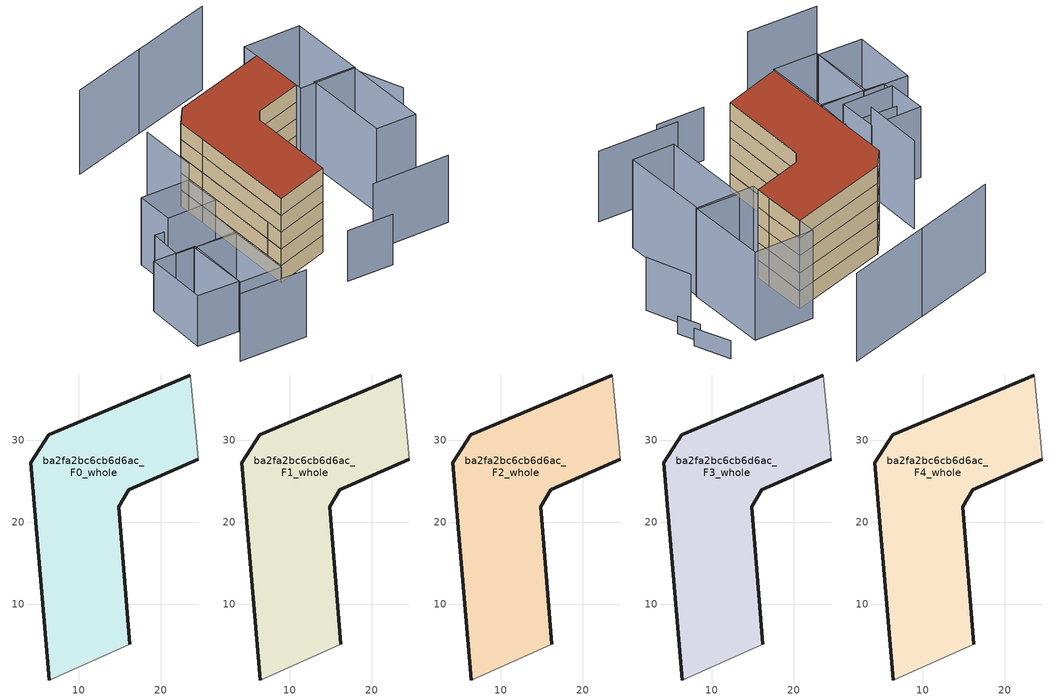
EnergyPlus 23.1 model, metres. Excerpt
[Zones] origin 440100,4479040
ba2fa2bc6cb6d6ac_F0_whole
 floor ground (EU_floor_Construction): 23.57,37.94 24.32,30.4 24.57,27.65 16.07,23.96 14.83,21.86 16.21,5.14 6.39,0.76 4.61,21.45 4.11,27.23 6.32,30.65 z0
 wall outside (EU_wall_Construction): 16.21,5.14 14.83,21.86 16.07,23.96 24.57,27.65 / 23.57,37.94 6.32,30.65 4.11,27.23 4.61,21.45 6.39,0.76 z0:3
 wall adiabatic (EU_wall_Construction): 6.39,0.76 16.21,5.14 / 24.57,27.65 24.32,30.4 23.57,37.94 z0:3
ba2fa2bc6cb6d6ac_F1_whole
 floor to ba2fa2bc6cb6d6ac_F0_whole (EU_floor_Construction): 23.57,37.94 24.32,30.4 24.57,27.65 16.07,23.96 14.83,21.86 16.21,5.14 6.39,0.76 4.61,21.45 4.11,27.23 6.32,30.65 z3
 wall outside (EU_wall_Construction): 16.21,5.14 14.83,21.86 16.07,23.96 24.57,27.65 / 23.57,37.94 6.32,30.65 4.11,27.23 4.61,21.45 6.39,0.76 z3:6
 wall adiabatic (EU_wall_Construction): 6.39,0.76 16.21,5.14 / 24.57,27.65 24.32,30.4 23.57,37.94 z3:6
ba2fa2bc6cb6d6ac_F2_whole
 floor to ba2fa2bc6cb6d6ac_F1_whole (EU_floor_Construction): 23.57,37.94 24.32,30.4 24.57,27.65 16.07,23.96 14.83,21.86 16.21,5.14 6.39,0.76 4.61,21.45 4.11,27.23 6.32,30.65 z6
 wall outside (EU_wall_Construction): 16.21,5.14 14.83,21.86 16.07,23.96 24.57,27.65 / 23.57,37.94 6.32,30.65 4.11,27.23 4.61,21.45 6.39,0.76 z6:9
 wall adiabatic (EU_wall_Construction): 6.39,0.76 16.21,5.14 / 24.57,27.65 24.32,30.4 23.57,37.94 z6:9
ba2fa2bc6cb6d6ac_F3_whole
 floor to ba2fa2bc6cb6d6ac_F2_whole (EU_floor_Construction): 23.57,37.94 24.32,30.4 24.57,27.65 16.07,23.96 14.83,21.86 16.21,5.14 6.39,0.76 4.61,21.45 4.11,27.23 6.32,30.65 z9
 wall outside (EU_wall_Construction): 16.21,5.14 14.83,21.86 16.07,23.96 24.57,27.65 / 23.57,37.94 6.32,30.65 4.11,27.23 4.61,21.45 6.39,0.76 z9:12
 wall adiabatic (EU_wall_Construction): 6.39,0.76 16.21,5.14 / 24.57,27.65 24.32,30.4 23.57,37.94 z9:12
ba2fa2bc6cb6d6ac_F4_whole
 floor to ba2fa2bc6cb6d6ac_F3_whole (EU_floor_Construction): 23.57,37.94 24.32,30.4 24.57,27.65 16.07,23.96 14.83,21.86 16.21,5.14 6.39,0.76 4.61,21.45 4.11,27.23 6.32,30.65 z12
 wall outside (EU_wall_Construction): 16.21,5.14 14.83,21.86 16.07,23.96 24.57,27.65 / 23.57,37.94 6.32,30.65 4.11,27.23 4.61,21.45 6.39,0.76 z12:15
 wall adiabatic (EU_wall_Construction): 6.39,0.76 16.21,5.14 / 24.57,27.65 24.32,30.4 23.57,37.94 z12:15
 roof outside (EU_roof_Construction): 16.21,5.14 14.83,21.86 16.07,23.96 24.57,27.65 24.32,30.4 23.57,37.94 6.32,30.65 4.11,27.23 4.61,21.45 6.39,0.76 z15
shading: -10.15,-15.49 1.95,-14.46 / 22.98,1.67 36.92,2.98 / -0.79,16.56 -0.14,9.53 / -0.14,9.53 -8.78,8.73 / -8.78,8.73 -9.42,15.76 / -9.42,15.76 -0.79,16.56 z0:12; 15.36,-3.94 23.64,-3.23 / 6.1,4.29 16.21,5.14 / 43,27.2 39.69,34.46 / -13.67,-8.59 -14.45,3.35 / -14.45,3.35 -6.89,3.84 / -6.89,3.84 -6.11,-8.09 / -6.11,-8.09 -13.67,-8.59 / 0.32,4.3 1.42,-7.81 / 1.42,-7.81 -6.12,-8.49 / -6.12,-8.49 -7.21,3.62 / -7.21,3.62 0.32,4.3 / 0.36,3.94 -10.39,3.49 / -10.39,3.49 -10.65,9.69 / -10.65,9.69 0.1,10.14 / 0.1,10.14 0.36,3.94 z0:9; -1.67,27.42 -0.78,16.45 / 23.53,54.39 9.12,48.47 / 9.24,48.55 -4.59,42.84 / 28.94,10.85 27.46,27.16 / 27.46,27.16 34.68,27.82 / 34.68,27.82 36.17,11.51 / 36.17,11.51 28.94,10.85 / 24.7,26.55 23.26,41.12 / 23.26,41.12 33.42,42.13 / 33.42,42.13 34.86,27.55 / 34.86,27.55 24.7,26.55 z0:15; 42.24,35.01 40.52,38.55 / 41.8,39.06 38.97,44.69 z0:3
[Building]
EU S2 Campaign: North Axis=0; Terrain=City; Solar Distribution=FullExterior
[Site:Location]
Madrid: Latitude=40.5; Longitude=-3.5; Time Zone=1; Elevation=609
[SizingPeriod:WeatherFileDays]
AnnualSizingPeriod: Begin Month=1; Begin Day of Month=1; End Month=12; End Day of Month=31; Day of Week for Start Day=Monday; Use Weather File Daylight Saving Period=No; Use Weather File Rain and Snow Indicators=No
[MATERIAL]
EU_InternalMass_Material: Roughness=MediumRough; Thickness=0.1; Conductivity=1; Density=1800; Specific Heat=900; Thermal Absorptance=0.9; Solar Absorptance=0.7; Visible Absorptance=0.7
[MATERIAL:NOMASS] Roughness=MediumRough; Thermal Absorptance=0.9; Solar Absorptance=0.7; Visible Absorptance=0.7
Name | Thermal Resistance
EU_wall_NoMass | 0.609216
EU_roof_NoMass | 0.513268
EU_floor_NoMass | 0.568163
[CONSTRUCTION]
EU_wall_Construction: EU_wall_NoMass
EU_roof_Construction: EU_roof_NoMass
EU_floor_Construction: EU_floor_NoMass
EU_InternalMass_Construction: EU_InternalMass_Material
[ZONE] Type=1; Multiplier=1; Ceiling Height=autocalculate; Volume=1194.97; Floor Area=autocalculate; Part of Total Floor Area=Yes
ba2fa2bc6cb6d6ac_F0_whole; ba2fa2bc6cb6d6ac_F1_whole; ba2fa2bc6cb6d6ac_F2_whole; ba2fa2bc6cb6d6ac_F3_whole; ba2fa2bc6cb6d6ac_F4_whole
[INTERNALMASS] Construction=EU_InternalMass_Construction; Surface Area=398.324
Name | Zone or ZoneList
ba2fa2bc6cb6d6ac_F0_whole_EU_InternalMass | ba2fa2bc6cb6d6ac_F0_whole
ba2fa2bc6cb6d6ac_F1_whole_EU_InternalMass | ba2fa2bc6cb6d6ac_F1_whole
ba2fa2bc6cb6d6ac_F2_whole_EU_InternalMass | ba2fa2bc6cb6d6ac_F2_whole
ba2fa2bc6cb6d6ac_F3_whole_EU_InternalMass | ba2fa2bc6cb6d6ac_F3_whole
ba2fa2bc6cb6d6ac_F4_whole_EU_InternalMass | ba2fa2bc6cb6d6ac_F4_whole
[OTHEREQUIPMENT] Fuel Type=Electricity; Design Level Calculation Method=Watts/Area; Power per Zone Floor Area=1; Fraction Latent=0; Fraction Radiant=0; Fraction Lost=0; Carbon Dioxide Generation Rate=0; EndUse Subcategory=EU_Step8_InternalGains
Name | Zone or ZoneList or Space or SpaceList | Schedule
EU_Step8_InternalGain_ba2fa2bc6cb6d6ac_F0_whole_f000 | ba2fa2bc6cb6d6ac_F0_whole | EU_Step8_GainSchedule_ba2fa2bc6cb6d6ac_F0_whole_f000
EU_Step8_InternalGain_ba2fa2bc6cb6d6ac_F1_whole_f000 | ba2fa2bc6cb6d6ac_F1_whole | EU_Step8_GainSchedule_ba2fa2bc6cb6d6ac_F1_whole_f000
EU_Step8_InternalGain_ba2fa2bc6cb6d6ac_F2_whole_f000 | ba2fa2bc6cb6d6ac_F2_whole | EU_Step8_GainSchedule_ba2fa2bc6cb6d6ac_F2_whole_f000
EU_Step8_InternalGain_ba2fa2bc6cb6d6ac_F3_whole_f000 | ba2fa2bc6cb6d6ac_F3_whole | EU_Step8_GainSchedule_ba2fa2bc6cb6d6ac_F3_whole_f000
EU_Step8_InternalGain_ba2fa2bc6cb6d6ac_F4_whole_f000 | ba2fa2bc6cb6d6ac_F4_whole | EU_Step8_GainSchedule_ba2fa2bc6cb6d6ac_F4_whole_f000
[ZONEVENTILATION:DESIGNFLOWRATE] Schedule=EU_AlwaysOn; Design Flow Rate Calculation Method=AirChanges/Hour; Air Changes per Hour=0.752966; Ventilation Type=Natural; Fan Pressure Rise=0; Fan Total Efficiency=1; Constant Term Coefficient=1; Temperature Term Coefficient=0; Velocity Term Coefficient=0; Velocity Squared Term Coefficient=0; Minimum Indoor Temperature=-100; Maximum Indoor Temperature=100; Delta Temperature=-100; Minimum Outdoor Temperature=-100; Maximum Outdoor Temperature=100; Maximum Wind Speed=40
Name | Zone or ZoneList or Space or SpaceList
EU_ConstantAir_ba2fa2bc6cb6d6ac_F0_whole | ba2fa2bc6cb6d6ac_F0_whole
EU_ConstantAir_ba2fa2bc6cb6d6ac_F1_whole | ba2fa2bc6cb6d6ac_F1_whole
EU_ConstantAir_ba2fa2bc6cb6d6ac_F2_whole | ba2fa2bc6cb6d6ac_F2_whole
EU_ConstantAir_ba2fa2bc6cb6d6ac_F3_whole | ba2fa2bc6cb6d6ac_F3_whole
EU_ConstantAir_ba2fa2bc6cb6d6ac_F4_whole | ba2fa2bc6cb6d6ac_F4_whole
[HVACTEMPLATE:THERMOSTAT] Constant Heating Setpoint=20; Constant Cooling Setpoint=50
EU_HeatOnly_ba2fa2bc6cb6d6ac_F0_whole; EU_HeatOnly_ba2fa2bc6cb6d6ac_F1_whole; EU_HeatOnly_ba2fa2bc6cb6d6ac_F2_whole; EU_HeatOnly_ba2fa2bc6cb6d6ac_F3_whole; EU_HeatOnly_ba2fa2bc6cb6d6ac_F4_whole
[HVACTEMPLATE:ZONE:IDEALLOADSAIRSYSTEM] System Availability Schedule=EU_AlwaysOn; Maximum Heating Supply Air Temperature=50; Minimum Cooling Supply Air Temperature=13; Maximum Heating Supply Air Humidity Ratio=0.0156; Minimum Cooling Supply Air Humidity Ratio=0.0077; Heating Limit=NoLimit; Cooling Limit=NoLimit; Heating Availability Schedule=EU_AlwaysOn; Cooling Availability Schedule=EU_CoolingOff; Dehumidification Control Type=ConstantSensibleHeatRatio; Cooling Sensible Heat Ratio=0.7; Dehumidification Setpoint=60; Humidification Control Type=None; Humidification Setpoint=30; Outdoor Air Method=None; Outdoor Air Flow Rate per Person=0.00944; Outdoor Air Flow Rate per Zone Floor Area=0; Outdoor Air Flow Rate per Zone=0; Demand Controlled Ventilation Type=None; Outdoor Air Economizer Type=NoEconomizer; Heat Recovery Type=None; Sensible Heat Recovery Effectiveness=0.7; Latent Heat Recovery Effectiveness=0.65
Name | Template Thermostat
ba2fa2bc6cb6d6ac_F0_whole | EU_HeatOnly_ba2fa2bc6cb6d6ac_F0_whole
ba2fa2bc6cb6d6ac_F1_whole | EU_HeatOnly_ba2fa2bc6cb6d6ac_F1_whole
ba2fa2bc6cb6d6ac_F2_whole | EU_HeatOnly_ba2fa2bc6cb6d6ac_F2_whole
ba2fa2bc6cb6d6ac_F3_whole | EU_HeatOnly_ba2fa2bc6cb6d6ac_F3_whole
ba2fa2bc6cb6d6ac_F4_whole | EU_HeatOnly_ba2fa2bc6cb6d6ac_F4_whole
[SIZING:ZONE] Zone Cooling Design Supply Air Temperature Input Method=SupplyAirTemperature; Zone Cooling Design Supply Air Temperature=13; Zone Heating Design Supply Air Temperature Input Method=SupplyAirTemperature; Zone Heating Design Supply Air Temperature=50; Zone Cooling Design Supply Air Humidity Ratio=0.008; Zone Heating Design Supply Air Humidity Ratio=0.008; Cooling Design Air Flow Method=DesignDay; Cooling Design Air Flow Rate=0; Cooling Minimum Air Flow per Zone Floor Area=0.000762; Cooling Minimum Air Flow=0; Cooling Minimum Air Flow Fraction=0.2; Heating Design Air Flow Method=DesignDay; Heating Design Air Flow Rate=0; Heating Maximum Air Flow per Zone Floor Area=0.002032; Heating Maximum Air Flow=0.141576; Heating Maximum Air Flow Fraction=0.3; Account for Dedicated Outdoor Air System=No; Dedicated Outdoor Air System Control Strategy=NeutralSupplyAir; Dedicated Outdoor Air Low Setpoint Temperature for Design=autosize; Dedicated Outdoor Air High Setpoint Temperature for Design=autosize; Zone Load Sizing Method=Sensible Load Only No Latent Load; Zone Latent Cooling Design Supply Air Humidity Ratio Input Method=HumidityRatioDifference; Zone Cooling Design Supply Air Humidity Ratio Difference=0.005; Zone Latent Heating Design Supply Air Humidity Ratio Input Method=HumidityRatioDifference; Zone Humidification Design Supply Air Humidity Ratio Difference=0.005
ba2fa2bc6cb6d6ac_F0_whole; ba2fa2bc6cb6d6ac_F1_whole; ba2fa2bc6cb6d6ac_F2_whole; ba2fa2bc6cb6d6ac_F3_whole; ba2fa2bc6cb6d6ac_F4_whole
[SCHEDULE:CONSTANT]
Name | Hourly Value
EU_AlwaysOn | 1
EU_CoolingOff | 0
[SCHEDULE:FILE] Column Number=1; Rows to Skip at Top=0; Number of Hours of Data=8760; Column Separator=Comma; Interpolate to Timestep=No; Minutes per Item=60; Adjust Schedule for Daylight Savings=Yes
Name | File
EU_Step8_GainSchedule_ba2fa2bc6cb6d6ac_F0_whole_f000 | ../../schedules/ba2fa2bc6cb6d6ac/ba2fa2bc6cb6d6ac_F0_whole_f000_gain.csv
EU_Step8_GainSchedule_ba2fa2bc6cb6d6ac_F1_whole_f000 | ../../schedules/ba2fa2bc6cb6d6ac/ba2fa2bc6cb6d6ac_F1_whole_f000_gain.csv
EU_Step8_GainSchedule_ba2fa2bc6cb6d6ac_F2_whole_f000 | ../../schedules/ba2fa2bc6cb6d6ac/ba2fa2bc6cb6d6ac_F2_whole_f000_gain.csv
EU_Step8_GainSchedule_ba2fa2bc6cb6d6ac_F3_whole_f000 | ../../schedules/ba2fa2bc6cb6d6ac/ba2fa2bc6cb6d6ac_F3_whole_f000_gain.csv
EU_Step8_GainSchedule_ba2fa2bc6cb6d6ac_F4_whole_f000 | ../../schedules/ba2fa2bc6cb6d6ac/ba2fa2bc6cb6d6ac_F4_whole_f000_gain.csv
